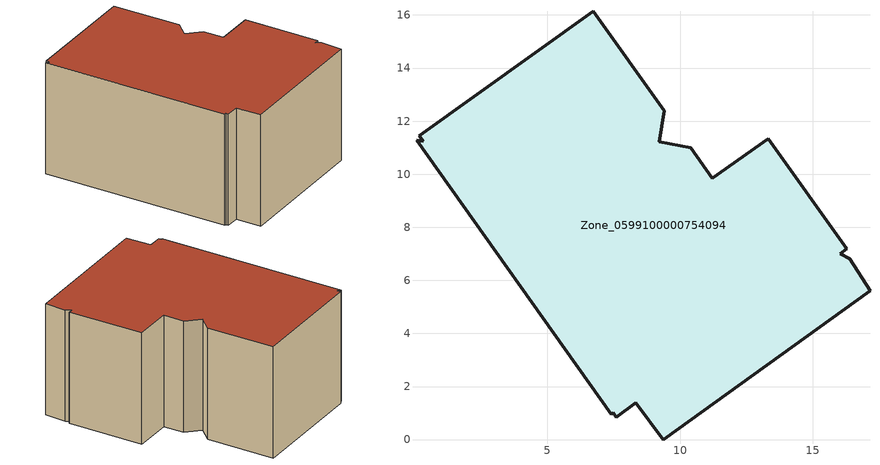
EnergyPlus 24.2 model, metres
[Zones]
Zone_0599100000754094
 floor ground (C_G): 8.34,1.38 7.59,0.85 7.48,1.01 7.41,0.96 0.07,11.28 0.33,11.23 0.18,11.45 6.72,16.13 9.4,12.39 9.22,11.23 10.39,11 11.21,9.85 13.31,11.33 16.28,7.18 16.03,7 16.39,6.82 17.15,5.6 9.36,0 z0
 wall outside (C_F): 9.36,0 17.15,5.6 16.39,6.82 16.03,7 16.28,7.18 13.31,11.33 11.21,9.85 10.39,11 9.22,11.23 9.4,12.39 6.72,16.13 0.18,11.45 0.33,11.23 0.07,11.28 7.41,0.96 7.48,1.01 7.59,0.85 8.34,1.38 9.36,0 z0:7.69
 roof outside (C_R): 9.4,12.39 6.72,16.13 0.18,11.45 0.33,11.23 0.07,11.28 7.41,0.96 7.48,1.01 7.59,0.85 8.34,1.38 9.36,0 17.15,5.6 16.39,6.82 16.03,7 16.28,7.18 13.31,11.33 11.21,9.85 10.39,11 9.22,11.23 z7.69
[BUILDING]
Pand.0599100000754094: North Axis=0; Terrain=City; Loads Convergence Tolerance Value=0.04; Temperature Convergence Tolerance Value=0.4; Solar Distribution=FullExterior; Maximum Number of Warmup Days=25; Minimum Number of Warmup Days=1
[Site:Location]
Rotterdam.The.Hague.AP_ZH_NLD Design_Conditions: Latitude=51.96; Longitude=4.45; Time Zone=1; Elevation=-4.5
[SITE:GROUNDTEMPERATURE:BUILDINGSURFACE]
18, 18, 18, 18, 18, 18, 18, 18, 18, 18, 18, 18
[MATERIAL] Thermal Absorptance=0.9; Solar Absorptance=0.7; Visible Absorptance=0.7
Name | Roughness | Thickness | Conductivity | Density | Specific Heat
G.D.2006-2014 | MediumSmooth | 0.15 | 0.06 | 540 | 1210
F.D.2006-2014 | Rough | 0.3 | 0.12 | 1920 | 840
R.D.2006-2014 | MediumRough | 0.2 | 0.08 | 1500 | 1000
[CONSTRUCTION]
C_G: G.D.2006-2014
C_F: F.D.2006-2014
C_R: R.D.2006-2014
[ZONE]
Zone_0599100000754094: Type=1; Multiplier=1; Ceiling Height=Autocalculate; Volume=Autocalculate; Floor Area=autocalculate; Part of Total Floor Area=Yes
[ZONEINFILTRATION:DESIGNFLOWRATE]
Infil_Zone_0599100000754094: Zone or ZoneList or Space or SpaceList=Zone_0599100000754094; Schedule=AlwaysOn; Design Flow Rate Calculation Method=Flow/Area; Flow Rate per Floor Area=0.0021; Constant Term Coefficient=1; Temperature Term Coefficient=0; Velocity Term Coefficient=0; Velocity Squared Term Coefficient=0
[HVACTEMPLATE:ZONE:IDEALLOADSAIRSYSTEM]
Zone_0599100000754094: Maximum Heating Supply Air Temperature=50; Minimum Cooling Supply Air Temperature=13; Maximum Heating Supply Air Humidity Ratio=0.0156; Minimum Cooling Supply Air Humidity Ratio=0.0077; Heating Limit=NoLimit; Cooling Limit=NoLimit; Dehumidification Control Type=ConstantSensibleHeatRatio; Cooling Sensible Heat Ratio=0.7; Dehumidification Setpoint=60; Humidification Control Type=None; Humidification Setpoint=30; Outdoor Air Method=None; Outdoor Air Flow Rate per Person=0.00944; Outdoor Air Flow Rate per Zone Floor Area=0; Outdoor Air Flow Rate per Zone=0; Demand Controlled Ventilation Type=None; Outdoor Air Economizer Type=NoEconomizer; Heat Recovery Type=None; Sensible Heat Recovery Effectiveness=0.7; Latent Heat Recovery Effectiveness=0.65
[ZONECONTROL:THERMOSTAT]
ThermostatControl_Zone_0599100000754094: Zone or ZoneList=Zone_0599100000754094; Control Type Schedule=DualSetpointControlType; Control 1=Thermostat_Zone_0599100000754094; Temperature Difference Between Cutout And Setpoint=0
[THERMOSTATSETPOINT:DUALSETPOINT]
Thermostat_Zone_0599100000754094: Heating Setpoint Temperature Schedule=HeatingSetpoint_Zone_0599100000754094; Cooling Setpoint Temperature Schedule=CoolingSetpoint_Zone_0599100000754094
[SCHEDULE:COMPACT]
HeatingSetpoint_Zone_0599100000754094: Through: 12/31, For: AllDays, Until: 24:00, 21
CoolingSetpoint_Zone_0599100000754094: Through: 12/31, For: AllDays, Until: 24:00, 24
DualSetpointControlType: Through: 12/31, For: AllDays, Until: 24:00, 4
AlwaysOn: Through: 12/31, For: AllDays, Until: 24:00, 1
